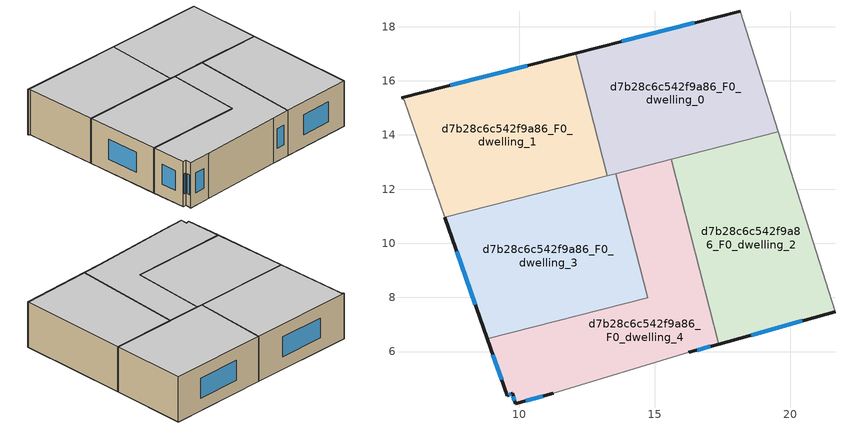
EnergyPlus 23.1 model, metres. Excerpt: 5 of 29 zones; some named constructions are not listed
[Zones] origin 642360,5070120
d7b28c6c542f9a86_F0_dwelling_0
 floor ground (EU_floor_Construction): 19.56,14.11 18.16,18.57 12.09,17.02 13.25,12.49 z0
 wall outside (EU_wall_Construction): 12.09,17.02 18.16,18.57 z0:3
 wall to d7b28c6c542f9a86_F0_dwelling_1 (EU_wall_Construction): 13.25,12.49 12.09,17.02 z0:3
 wall adiabatic (EU_wall_Construction): 18.16,18.57 19.56,14.11 z0:3
 wall to d7b28c6c542f9a86_F0_dwelling_2 (EU_wall_Construction): 19.56,14.11 15.62,13.1 z0:3
 wall to d7b28c6c542f9a86_F0_dwelling_4 (EU_wall_Construction): 15.61,13.1 13.57,12.58 z0:3
 wall to d7b28c6c542f9a86_F0_dwelling_3 (EU_wall_Construction): 13.57,12.58 13.25,12.49 z0:3
 window (EU_Window_Construction): 13.79,17.46 16.46,18.14 z0.84:2.16
 ceiling to d7b28c6c542f9a86_F1_dwelling_0 (EU_floor_Construction): 18.16,18.57 19.56,14.11 13.25,12.49 12.09,17.02 z3
d7b28c6c542f9a86_F0_dwelling_1
 floor ground (EU_floor_Construction): 13.25,12.49 12.09,17.02 5.65,15.38 5.75,15.28 7.25,10.96 z0
 wall outside (EU_wall_Construction): 5.65,15.38 12.09,17.02 z0:3
 wall adiabatic (EU_wall_Construction): 7.25,10.96 5.75,15.28 5.65,15.38 z0:3
 wall to d7b28c6c542f9a86_F0_dwelling_3 (EU_wall_Construction): 13.25,12.49 7.25,10.96 z0:3
 window (EU_Window_Construction): 7.45,15.84 10.28,16.56 z0.84:2.16
 ceiling to d7b28c6c542f9a86_F1_dwelling_1 (EU_floor_Construction): 12.09,17.02 13.25,12.49 7.25,10.96 5.75,15.28 5.65,15.38 z3
d7b28c6c542f9a86_F0_dwelling_2
 floor ground (EU_floor_Construction): 21.66,7.46 19.56,14.11 15.61,13.1 17.36,6.27 z0
 wall outside (EU_wall_Construction): 21.66,7.46 17.36,6.27 z0:3
 wall to d7b28c6c542f9a86_F0_dwelling_4 (EU_wall_Construction): 17.36,6.27 15.61,13.1 z0:3
 wall adiabatic (EU_wall_Construction): 19.56,14.11 21.66,7.46 z0:3
 window (EU_Window_Construction): 20.45,7.13 18.57,6.61 z0.84:2.16
 ceiling to d7b28c6c542f9a86_F1_dwelling_2 (EU_floor_Construction): 19.56,14.11 21.66,7.46 17.36,6.27 15.61,13.1 z3
d7b28c6c542f9a86_F0_dwelling_3
 floor ground (EU_floor_Construction): 14.74,8 13.57,12.58 7.25,10.96 8.81,6.48 z0
 wall outside (EU_wall_Construction): 8.81,6.48 7.25,10.96 z0:3
 wall to d7b28c6c542f9a86_F0_dwelling_4 (EU_wall_Construction): 13.57,12.58 14.74,8 8.81,6.48 z0:3
 window (EU_Window_Construction): 8.37,7.73 7.69,9.7 z0.84:2.16
 ceiling to d7b28c6c542f9a86_F1_dwelling_3 (EU_floor_Construction): 13.57,12.58 14.74,8 8.81,6.48 7.25,10.96 z3
d7b28c6c542f9a86_F0_dwelling_4
 floor ground (EU_floor_Construction): 16.25,5.97 17.36,6.27 15.61,13.1 13.57,12.58 14.74,8 8.81,6.48 9.55,4.37 9.75,4.47 9.85,4.07 11.25,4.47 z0
 wall outside (EU_wall_Construction): 17.36,6.27 16.25,5.97 / 11.25,4.47 9.85,4.07 9.75,4.47 9.55,4.37 8.81,6.48 z0:3
 wall adiabatic (EU_wall_Construction): 16.25,5.97 11.25,4.47 z0:3
 window (EU_Window_Construction): 9.82,4.18 9.78,4.35 / 9.69,4.44 9.6,4.4 / 9.34,4.96 9.02,5.89 / 17.05,6.19 16.56,6.05 / 10.86,4.35 10.24,4.18 z0.84:2.16
 ceiling to d7b28c6c542f9a86_F1_dwelling_4 (EU_floor_Construction): 15.61,13.1 17.36,6.27 16.25,5.97 11.25,4.47 9.85,4.07 9.75,4.47 9.55,4.37 8.81,6.48 14.74,8 13.57,12.58 z3
[HVACTEMPLATE:THERMOSTAT] Constant Heating Setpoint=20; Constant Cooling Setpoint=50
EU_HeatOnly_d7b28c6c542f9a86_F0_dwelling_0; EU_HeatOnly_d7b28c6c542f9a86_F0_dwelling_1; EU_HeatOnly_d7b28c6c542f9a86_F0_dwelling_2; EU_HeatOnly_d7b28c6c542f9a86_F0_dwelling_3; EU_HeatOnly_d7b28c6c542f9a86_F0_dwelling_4; EU_HeatOnly_d7b28c6c542f9a86_F1_dwelling_0; EU_HeatOnly_d7b28c6c542f9a86_F1_dwelling_1; EU_HeatOnly_d7b28c6c542f9a86_F1_dwelling_2; EU_HeatOnly_d7b28c6c542f9a86_F1_dwelling_3; EU_HeatOnly_d7b28c6c542f9a86_F1_dwelling_4; EU_HeatOnly_d7b28c6c542f9a86_F2_dwelling_0; EU_HeatOnly_d7b28c6c542f9a86_F2_dwelling_1; EU_HeatOnly_d7b28c6c542f9a86_F2_dwelling_2; EU_HeatOnly_d7b28c6c542f9a86_F2_dwelling_3; EU_HeatOnly_d7b28c6c542f9a86_F2_dwelling_4; EU_HeatOnly_d7b28c6c542f9a86_F3_dwelling_0; EU_HeatOnly_d7b28c6c542f9a86_F3_dwelling_1; EU_HeatOnly_d7b28c6c542f9a86_F3_dwelling_2; EU_HeatOnly_d7b28c6c542f9a86_F3_dwelling_3; EU_HeatOnly_d7b28c6c542f9a86_F3_dwelling_4; EU_HeatOnly_d7b28c6c542f9a86_F4_dwelling_0; EU_HeatOnly_d7b28c6c542f9a86_F4_dwelling_1; EU_HeatOnly_d7b28c6c542f9a86_F4_dwelling_2; EU_HeatOnly_d7b28c6c542f9a86_F4_dwelling_3; EU_HeatOnly_d7b28c6c542f9a86_F4_dwelling_4; EU_HeatOnly_d7b28c6c542f9a86_F5_dwelling_0; EU_HeatOnly_d7b28c6c542f9a86_F5_dwelling_1; EU_HeatOnly_d7b28c6c542f9a86_F5_dwelling_2; EU_HeatOnly_d7b28c6c542f9a86_F5_dwelling_3
